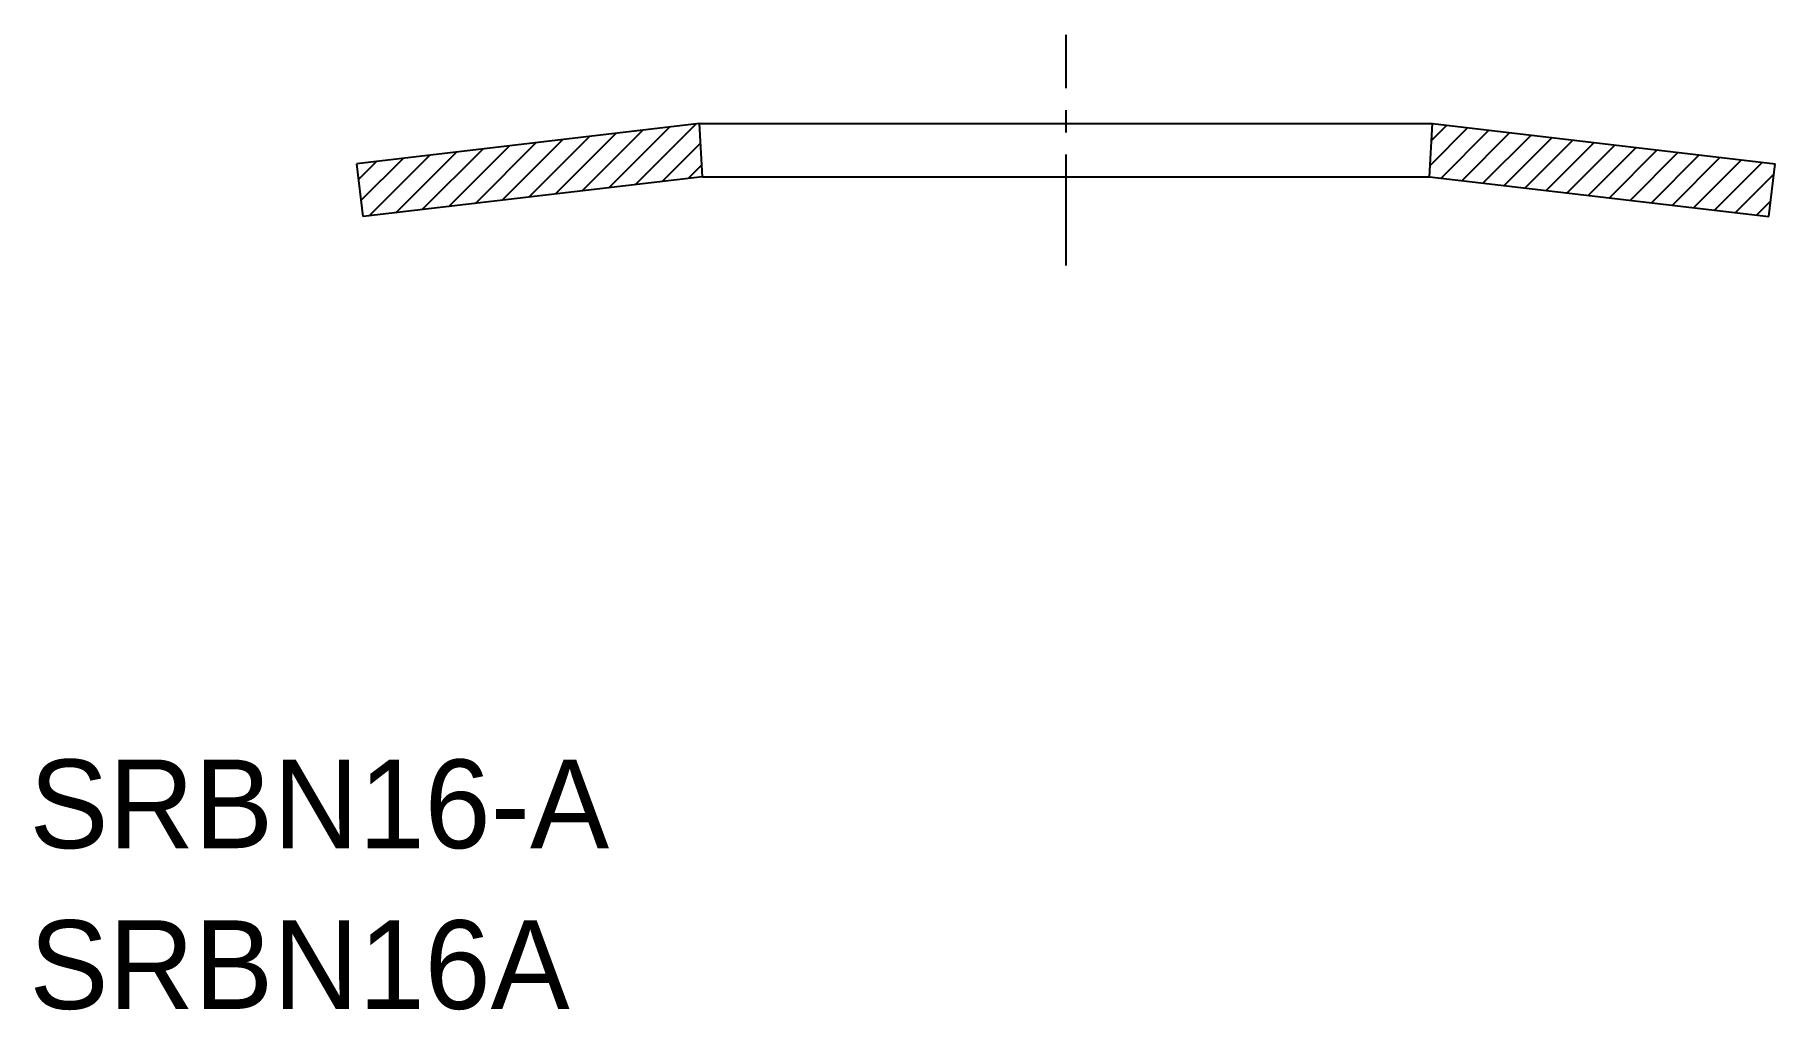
# Model space of a CAD drawing. Extents: x 128.1 to 147.8, y 139.9 to 150.9.
import ezdxf

# ---------------------------------------------------------------- set-up
doc = ezdxf.new("R2010")
doc.units = 0
doc.linetypes.add('CENTER', pattern=[2, 1.25, -0.25, 0.25, -0.25])
doc.layers.get('0').update_dxf_attribs({"linetype": 'CONTINUOUS'})
doc.layers.add('CENTER', color=1, linetype='CENTER')

# ---------------------------------------------------------------- blocks, each defined once
blk = doc.blocks.new('*X2')
at = {"color": 0, "linetype": 'CONTINUOUS'}
for p, q in [((143.887, 149.456), (144.314, 149.882)), ((143.904, 149.738), (144.077, 149.91)), ((144.011, 149.314), (144.551, 149.855)), ((144.248, 149.286), (144.788, 149.827)), ((144.485, 149.258), (145.026, 149.799)), ((144.722, 149.23), (145.263, 149.771)), ((144.96, 149.202), (145.5, 149.743)), ((145.197, 149.175), (145.738, 149.715)), ((145.434, 149.147), (145.975, 149.687)), ((145.672, 149.119), (146.212, 149.659)), ((145.909, 149.091), (146.449, 149.631)), ((146.146, 149.063), (146.687, 149.604)), ((146.383, 149.035), (146.924, 149.576)), ((146.621, 149.007), (147.161, 149.548)), ((146.858, 148.979), (147.399, 149.52)), ((147.095, 148.951), (147.636, 149.492)), ((147.333, 148.924), (147.766, 149.357)), ((147.57, 148.896), (147.731, 149.057))]:
    blk.add_line(p, q, dxfattribs=at)
blk = doc.blocks.new('*X3')
at = {"color": 0, "linetype": 'CONTINUOUS'}
for p, q in [((134.02, 149.134), (134.704, 149.819)), ((134.32, 149.169), (135.005, 149.854)), ((134.621, 149.205), (135.305, 149.889)), ((134.921, 149.24), (135.606, 149.925)), ((132.517, 148.958), (133.202, 149.642)), ((132.818, 148.993), (133.502, 149.678)), ((133.118, 149.028), (133.803, 149.713)), ((133.419, 149.064), (134.103, 149.748)), ((133.719, 149.099), (134.404, 149.783)), ((135.222, 149.275), (135.658, 149.711)), ((131.8, 149.301), (132, 149.501)), ((131.828, 149.064), (132.301, 149.536)), ((131.916, 148.887), (132.601, 149.572)), ((132.217, 148.922), (132.902, 149.607)), ((135.522, 149.311), (135.672, 149.461))]:
    blk.add_line(p, q, dxfattribs=at)

msp = doc.modelspace()

# ---------------------------------------------------------------- linework, layer by layer
at = {"color": 7, "linetype": 'CONTINUOUS'}
for p, q in [((135.645, 149.929), (131.78, 149.475)), ((135.645, 149.929), (143.915, 149.929)), ((135.68, 149.329), (135.645, 149.929)), ((143.88, 149.329), (143.915, 149.929)), ((143.915, 149.929), (147.78, 149.475)), ((131.85, 148.879), (131.78, 149.475)), ((147.71, 148.879), (147.78, 149.475)), ((135.68, 149.329), (131.85, 148.879)), ((135.68, 149.329), (143.88, 149.329)), ((143.88, 149.329), (147.71, 148.879))]:
    msp.add_line(p, q, dxfattribs=at)
at = {"layer": 'CENTER', "color": 1, "linetype": 'CENTER'}
msp.add_line((139.78, 148.329), (139.78, 150.929), dxfattribs=at)

# ---------------------------------------------------------------- block references
at = {"color": 7, "linetype": 'CONTINUOUS'}
for name in ['*X3', '*X2']:
    msp.add_blockref(name, (0, 0), dxfattribs=at)

# ---------------------------------------------------------------- texts
for s, p in [('SRBN16-A', (128.085, 141.755)), ('SRBN16A', (128.085, 139.942))]:
    msp.add_text(s, height=1).set_placement(p)

doc.saveas('drawing.dxf')
